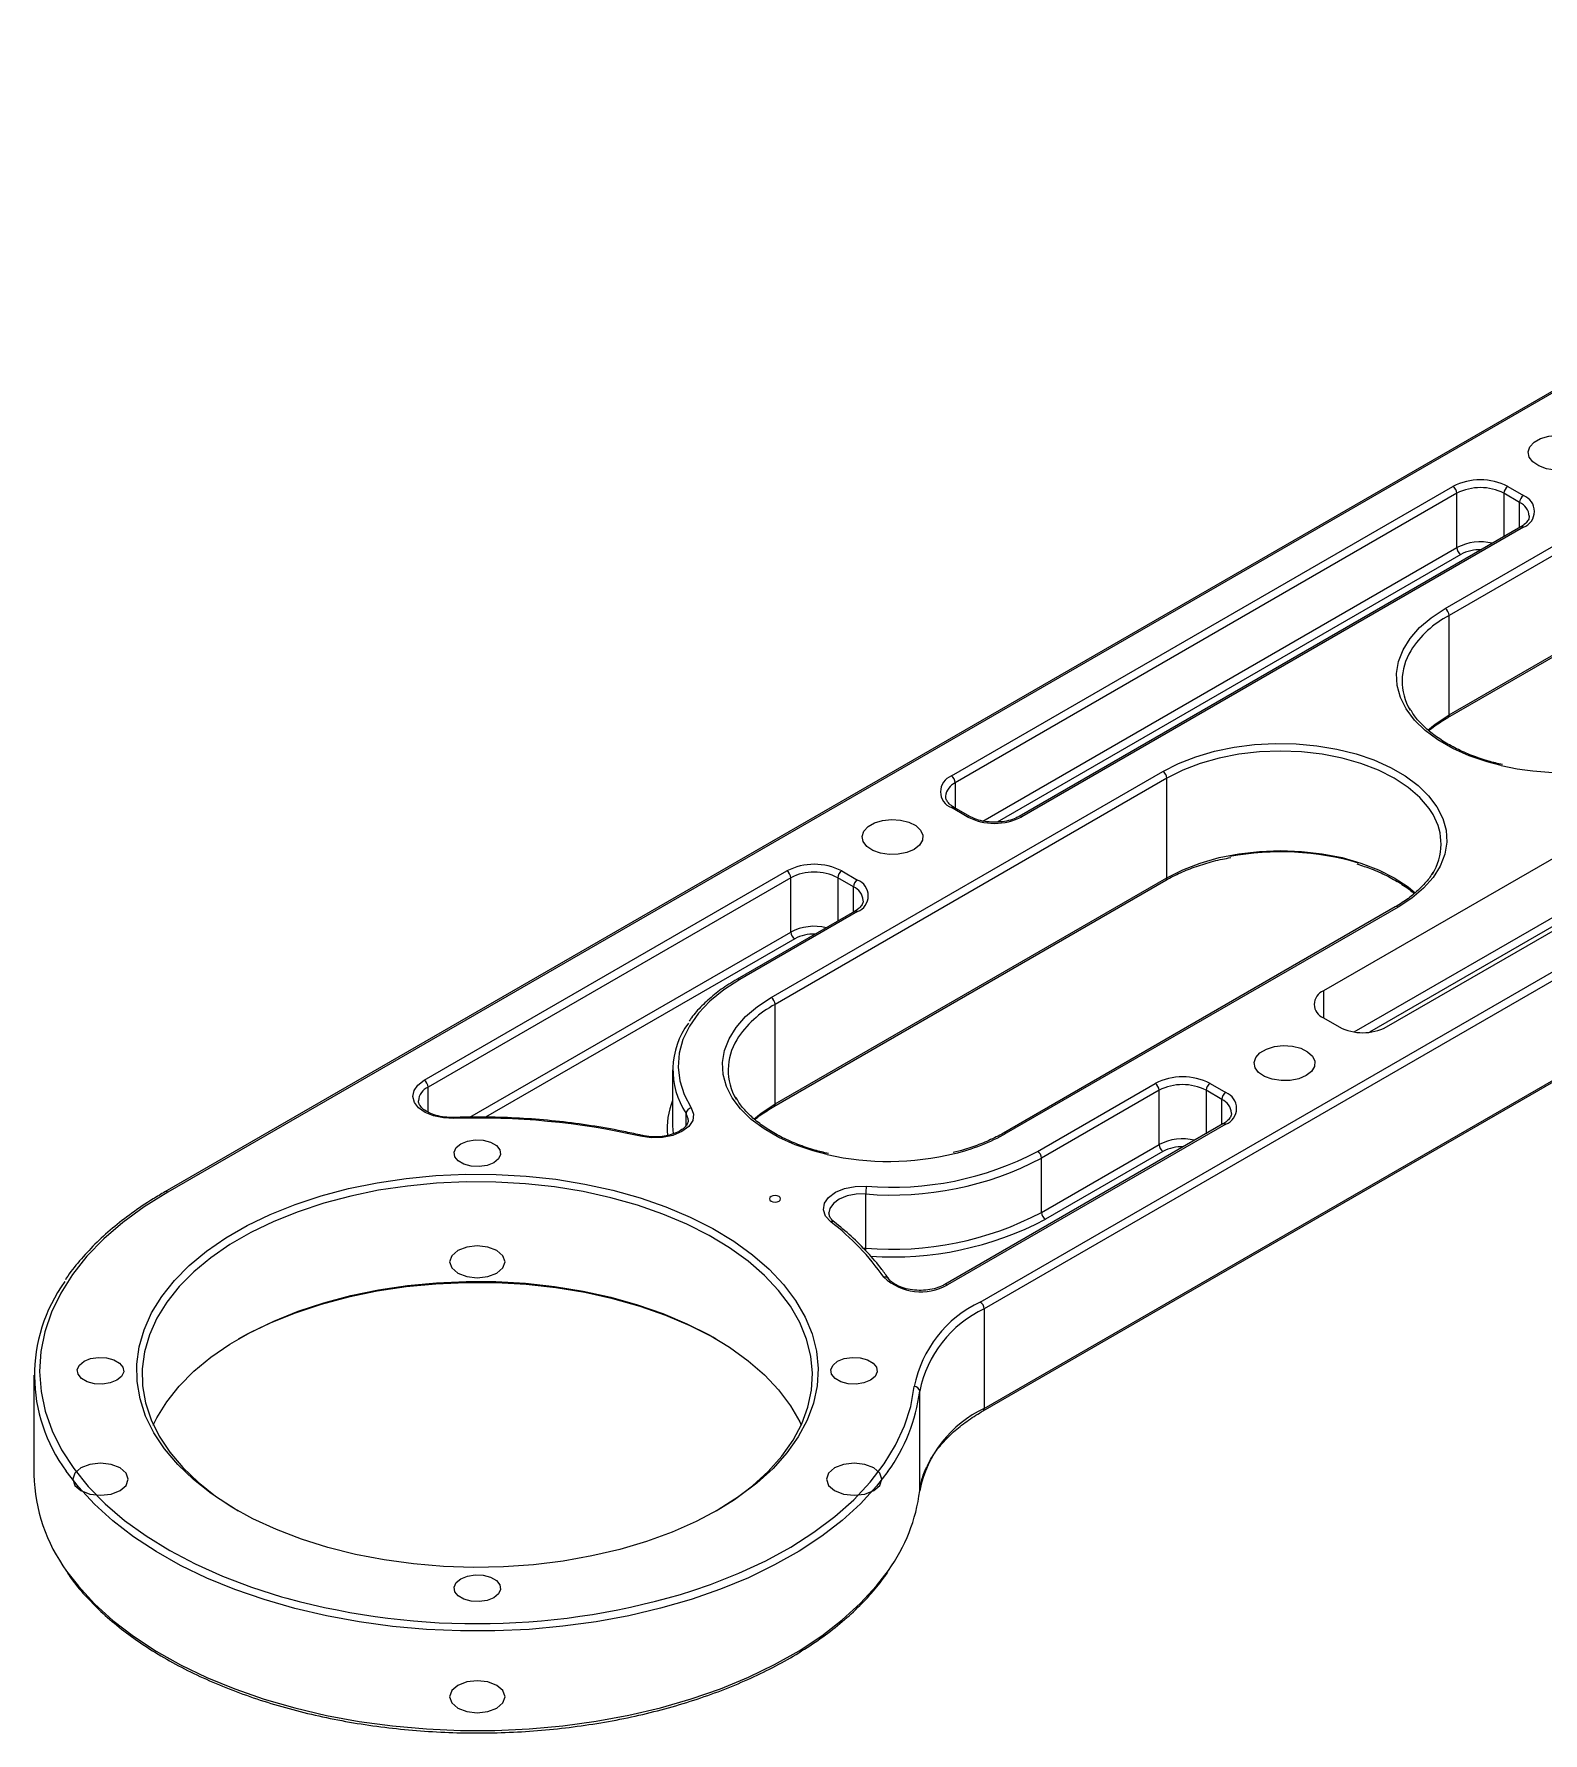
# Model space of a CAD drawing. Header units: millimetres. Extents: x 13 to 7248, y -1201 to 1478.
# Drawn here: x 5787.3 to 5923.4, y 165.4 to 318.7 of the extents above; entities that cross this region are included whole.
import ezdxf

# ---------------------------------------------------------------- set-up
doc = ezdxf.new("R2010")
doc.units = ezdxf.units.MM
doc.header["$LTSCALE"] = 5
doc.layers.add('细实线层', color=5, linetype='Continuous', lineweight=15)

msp = doc.modelspace()

# ---------------------------------------------------------------- linework, layer by layer
at = {"layer": '细实线层'}
for p, q in [((5980.089, 318.7315), (5799.0697, 214.2313)), ((5980.339, 318.7068), (5799.3196, 214.2065)), ((5914.5781, 266.8648), (5949.9334, 287.275)), ((5950.2869, 286.6627), (5914.9316, 266.2525)), ((5870.0303, 251.7613), (5915.2852, 277.8864)), ((5914.9316, 257.2705), (5950.2869, 277.6807)), ((5920.2349, 277.8864), (5921.6491, 277.0699)), ((5915.6387, 277.274), (5870.3839, 251.1489)), ((5872.6369, 204.2816), (5997.5314, 276.3816)), ((5914.828, 257.0416), (5950.1834, 277.4518)), ((5915.6387, 272.3747), (5915.6387, 277.274)), ((5921.2956, 276.4576), (5919.8814, 277.274)), ((5919.8814, 277.274), (5919.8814, 273.3611)), ((5921.2956, 274.1775), (5921.2956, 276.4576)), ((5997.8849, 275.7692), (5872.9905, 203.6692)), ((5921.3991, 274.2373), (5876.1443, 248.1122)), ((5921.6491, 274.2125), (5876.3943, 248.0875)), ((5872.8787, 247.6899), (5915.6387, 272.3747)), ((5915.9923, 271.7624), (5874.1464, 247.6053)), ((5872.8869, 194.4583), (5997.7814, 266.5584)), ((5872.9905, 194.6872), (5997.8849, 266.7873)), ((5914.9316, 257.2705), (5914.9316, 266.2525)), ((5948.8727, 258.4967), (5903.6179, 232.3716)), ((5909.2748, 229.106), (5954.5296, 255.231)), ((5906.3782, 228.6575), (5948.8727, 253.1891)), ((5853.7669, 231.7593), (5889.1222, 252.1695)), ((5889.4758, 251.5571), (5854.1204, 231.1469)), ((5889.4758, 242.5752), (5889.4758, 251.5571)), ((5949.2263, 252.5768), (5907.7506, 228.6334)), ((5870.3839, 251.1489), (5870.3839, 248.8688)), ((5871.4445, 248.0875), (5870.0303, 248.9039)), ((5871.6945, 248.1122), (5870.2803, 248.9286)), ((5822.4582, 224.2985), (5855.1811, 243.189)), ((5855.5346, 242.5766), (5822.8117, 223.6861)), ((5854.0168, 221.9361), (5889.3722, 242.3463)), ((5854.1204, 222.165), (5889.4758, 242.5752)), ((5855.5346, 237.6774), (5855.5346, 242.5766)), ((5861.1915, 241.7602), (5859.7773, 242.5766)), ((5859.7773, 242.5766), (5859.7773, 238.6637)), ((5860.1308, 243.189), (5861.545, 242.3726)), ((5861.1915, 239.4801), (5861.1915, 241.7602)), ((5861.2951, 239.5399), (5850.6885, 233.4169)), ((5861.545, 239.5152), (5850.9384, 233.3921)), ((5910.0854, 239.9481), (5874.7301, 219.5379)), ((5910.3354, 239.9234), (5874.9801, 219.5132)), ((5826.5913, 220.9687), (5855.5346, 237.6774)), ((5855.8882, 237.065), (5827.987, 220.958)), ((5903.6179, 232.3716), (5903.6179, 229.9224)), ((5854.1204, 222.165), (5854.1204, 231.1469)), ((5903.6179, 229.9224), (5905.0321, 229.106)), ((5844.8735, 225.228), (5844.8735, 220.3287)), ((5877.8085, 217.8804), (5888.4151, 224.0034)), ((5893.3649, 224.0034), (5894.7791, 223.187)), ((5822.8117, 221.4248), (5822.8117, 223.6861)), ((5888.7687, 223.391), (5878.1621, 217.268)), ((5888.7687, 218.4918), (5888.7687, 223.391)), ((5894.4255, 222.5746), (5893.0113, 223.391)), ((5893.0113, 223.391), (5893.0113, 219.4781)), ((5894.4255, 220.2945), (5894.4255, 222.5746)), ((5846.092, 220.2307), (5846.092, 221.311)), ((5894.5291, 220.3543), (5869.4246, 205.8618)), ((5894.7791, 220.3296), (5869.6745, 205.837)), ((5878.1621, 212.3687), (5888.7687, 218.4918)), ((5889.1222, 217.8794), (5878.5156, 211.7564)), ((5878.1621, 212.3687), (5878.1621, 217.268)), ((5862.2972, 209.1356), (5862.2972, 214.0348)), ((5862.0822, 209.1444), (5862.2972, 209.1356)), ((5872.9905, 203.6692), (5872.9905, 194.6872)), ((5787.2504, 197.6742), (5787.2504, 188.6922)), ((5867.1719, 187.2462), (5867.1719, 196.2281))]:
    msp.add_line(p, q, dxfattribs=at)
at = {"layer": '细实线层', "flags": 128}
for points in [[(5926.7756, 279.8253), (5926.1161, 279.5443), (5925.3424, 279.388), (5924.5232, 279.3703), (5923.7314, 279.4928), (5923.0373, 279.7446), (5922.5026, 280.1033), (5922.1748, 280.537), (5922.083, 281.0072), (5922.2354, 281.4722), (5922.6185, 281.8906), (5923.1981, 282.2252), (5923.9228, 282.4463), (5924.7283, 282.5343), (5925.5429, 282.4813), (5926.2942, 282.2921), (5926.9155, 281.9834), (5927.3517, 281.5827), (5927.5638, 281.1256), (5927.5332, 280.6527), (5927.2624, 280.2061), (5926.7756, 279.8253)], [(5919.6391, 252.696), (5918.3748, 253.0263), (5916.7534, 253.5798), (5915.265, 254.2463), (5913.933, 255.0153), (5912.7784, 255.8745), (5911.8196, 256.8105), (5911.0714, 257.8085), (5910.5459, 258.8528), (5910.2512, 259.9269), (5910.1921, 261.0138), (5910.3693, 262.0964), (5910.7803, 263.1577), (5911.4183, 264.1808), (5912.2735, 265.1497), (5913.3323, 266.0491), (5914.5781, 266.8648)], [(5913.0088, 255.8971), (5913.681, 256.4473), (5914.9316, 257.2705)], [(5889.1222, 252.1695), (5890.5352, 252.8886), (5892.0932, 253.4999), (5893.7716, 253.9936), (5895.5439, 254.3619), (5897.3823, 254.5991), (5899.2576, 254.7015), (5901.1404, 254.6673), (5903.001, 254.4972), (5904.8099, 254.1938), (5906.5387, 253.7619), (5908.1601, 253.2084), (5909.6485, 252.5419), (5910.9805, 251.7729), (5912.135, 250.9137), (5913.0939, 249.9777), (5913.842, 248.9797), (5914.3676, 247.9354), (5914.6622, 246.8614), (5914.7214, 245.7744), (5914.5441, 244.6918), (5914.1332, 243.6306), (5913.4951, 242.6074), (5912.6399, 241.6385), (5911.5811, 240.7391), (5910.3354, 239.9234)], [(5913.4907, 248.2748), (5913.1251, 248.8415), (5912.2862, 249.8235), (5911.2324, 250.7339), (5909.9819, 251.5571), (5908.5559, 252.2791), (5906.9788, 252.8874), (5905.2777, 253.3717), (5903.4817, 253.7236), (5901.6214, 253.9372), (5899.7288, 254.0088), (5897.8362, 253.9372), (5895.9759, 253.7236), (5894.1799, 253.3717), (5892.4788, 252.8874), (5890.9018, 252.2791), (5889.4758, 251.5571)], [(5866.6716, 245.128), (5866.012, 244.847), (5865.2383, 244.6907), (5864.4191, 244.673), (5863.6273, 244.7955), (5862.9332, 245.0472), (5862.3985, 245.4059), (5862.0707, 245.8397), (5861.9789, 246.3099), (5862.1313, 246.7749), (5862.5144, 247.1933), (5863.094, 247.5279), (5863.8188, 247.749), (5864.6242, 247.837), (5865.4388, 247.784), (5866.1901, 247.5947), (5866.8114, 247.2861), (5867.2476, 246.8854), (5867.4597, 246.4283), (5867.4291, 245.9554), (5867.1583, 245.5087), (5866.6716, 245.128)], [(5889.4758, 242.5752), (5890.9018, 243.2971), (5892.4788, 243.9054), (5894.1799, 244.3897), (5895.9759, 244.7417), (5897.8362, 244.9553), (5899.7288, 245.0269), (5901.6214, 244.9553), (5903.4817, 244.7417), (5905.2777, 244.3897), (5906.9788, 243.9054), (5908.5559, 243.2971), (5909.9819, 242.5752), (5911.2324, 241.752), (5911.8834, 241.2207)], [(5850.9384, 233.3921), (5849.4964, 232.4588), (5848.2478, 231.4369), (5847.2089, 230.3395), (5846.393, 229.181), (5845.8109, 227.9764), (5845.4702, 226.7414), (5845.3751, 225.492), (5845.527, 224.2445), (5845.924, 223.015), (5846.5608, 221.8197)], [(5858.8279, 217.5904), (5857.5636, 217.9207), (5855.9422, 218.4743), (5854.4538, 219.1408), (5853.1218, 219.9097), (5851.9673, 220.769), (5851.0084, 221.705), (5850.2603, 222.703), (5849.7347, 223.7473), (5849.44, 224.8213), (5849.3809, 225.9082), (5849.5581, 226.9908), (5849.9691, 228.0521), (5850.6072, 229.0753), (5851.4623, 230.0442), (5852.5211, 230.9436), (5853.7669, 231.7593)], [(5902.0269, 224.7178), (5901.3674, 224.4368), (5900.5936, 224.2805), (5899.7745, 224.2628), (5898.9827, 224.3853), (5898.2886, 224.637), (5897.7539, 224.9957), (5897.4261, 225.4295), (5897.3343, 225.8997), (5897.4867, 226.3647), (5897.8697, 226.7831), (5898.4494, 227.1177), (5899.1741, 227.3388), (5899.9795, 227.4268), (5900.7941, 227.3738), (5901.5455, 227.1845), (5902.1668, 226.8759), (5902.6029, 226.4752), (5902.8151, 226.0181), (5902.7844, 225.5452), (5902.5137, 225.0985), (5902.0269, 224.7178)], [(5825.1217, 220.8522), (5824.1902, 220.8953), (5823.3117, 221.0791), (5822.5487, 221.3906), (5821.9557, 221.8076), (5821.575, 222.3002), (5821.4336, 222.8334), (5821.5417, 223.3693), (5821.8915, 223.8695), (5822.4582, 224.2985)], [(5846.5608, 221.8197), (5846.7716, 221.2517), (5846.6938, 220.6725), (5846.3338, 220.13), (5845.7212, 219.6691), (5844.9068, 219.3278), (5843.9578, 219.1345), (5842.9528, 219.105), (5841.9748, 219.2418)], [(5846.2792, 220.7307), (5846.2728, 220.8241), (5846.092, 221.311)], [(5852.1976, 220.7915), (5852.8698, 221.3418), (5854.1204, 222.165)], [(5842.0878, 219.3206), (5842.0783, 219.3218), (5842.0461, 219.3132), (5842.0111, 219.2862), (5841.9748, 219.2418)], [(5844.8735, 220.3287), (5844.8752, 220.1807), (5844.9295, 219.4763)], [(5828.7353, 216.853), (5828.1379, 216.6115), (5827.4334, 216.5026), (5826.7068, 216.5392), (5826.0459, 216.7172), (5825.5301, 217.0149), (5825.2219, 217.3965), (5825.1584, 217.8159), (5825.3471, 218.2226), (5825.7654, 218.5675), (5826.3629, 218.809), (5827.0673, 218.9179), (5827.7939, 218.8812), (5828.4549, 218.7033), (5828.9706, 218.4056), (5829.2788, 218.024), (5829.3424, 217.6046), (5829.1536, 217.1979), (5828.7353, 216.853)], [(5848.9939, 185.5302), (5846.9871, 184.4699), (5844.8259, 183.5162), (5842.5271, 182.6765), (5840.1087, 181.9574), (5837.5897, 181.3644), (5834.9898, 180.9023), (5832.3293, 180.5747), (5829.6291, 180.3841), (5826.9102, 180.332), (5824.194, 180.4188), (5821.5018, 180.6438), (5818.8545, 181.0054), (5816.2729, 181.5006), (5813.7773, 182.1255), (5811.387, 182.8754), (5809.121, 183.7442), (5806.9968, 184.7253), (5805.0311, 185.8109), (5803.2394, 186.9926), (5801.6355, 188.2611), (5800.2321, 189.6064), (5799.0402, 191.018), (5798.0691, 192.485), (5797.3263, 193.9957), (5796.8178, 195.5385), (5796.5474, 197.1011), (5796.5173, 198.6715), (5796.7277, 200.2372), (5797.177, 201.786), (5797.8617, 203.3059), (5798.7764, 204.7849), (5799.914, 206.2114), (5801.2654, 207.5743), (5802.8203, 208.863), (5804.5663, 210.0672), (5806.4899, 211.1777), (5808.576, 212.1856), (5810.8082, 213.0832), (5813.1691, 213.8634), (5815.6402, 214.5201), (5818.2021, 215.0482), (5820.8349, 215.4434), (5823.5179, 215.7028), (5826.2301, 215.8243), (5828.9503, 215.8069), (5831.6572, 215.6508), (5834.3295, 215.3572), (5836.9465, 214.9285), (5839.4876, 214.3678), (5841.933, 213.6797), (5844.2634, 212.8696), (5846.4606, 211.9437), (5848.5076, 210.9093), (5850.3881, 209.7746), (5852.0876, 208.5483), (5853.5927, 207.2402), (5854.8916, 205.8603), (5855.9742, 204.4196), (5856.832, 202.9293), (5857.4582, 201.4011), (5857.8481, 199.8468), (5857.9985, 198.2788), (5857.9082, 196.7093), (5857.578, 195.1504), (5857.0105, 193.6146), (5856.21, 192.1137), (5855.1829, 190.6595), (5853.9372, 189.2634), (5852.4826, 187.9363), (5850.8305, 186.6887), (5848.9939, 185.5302)], [(5848.8192, 185.4301), (5850.4471, 186.4657), (5852.0723, 187.693), (5853.5032, 188.9985), (5854.7287, 190.3719), (5855.7391, 191.8025), (5856.5266, 193.279), (5857.0849, 194.7899), (5857.4097, 196.3233), (5857.4985, 197.8674), (5857.3506, 199.4099), (5856.9671, 200.9388), (5856.351, 202.4422), (5855.5071, 203.9083), (5854.4421, 205.3256), (5853.1643, 206.683), (5851.6837, 207.9699), (5850.0119, 209.1762), (5848.1619, 210.2925), (5846.1483, 211.3101), (5843.9867, 212.2209), (5841.6942, 213.0179), (5839.2887, 213.6948), (5836.7889, 214.2463), (5834.2144, 214.6681), (5831.5855, 214.9569), (5828.9226, 215.1104), (5826.2467, 215.1275), (5823.5786, 215.008), (5820.9392, 214.7529), (5818.3492, 214.364), (5815.8289, 213.8446), (5813.398, 213.1986), (5811.0755, 212.4311), (5808.8796, 211.5481), (5806.8275, 210.5565), (5804.9352, 209.4641), (5803.2175, 208.2794), (5801.688, 207.0117), (5800.3585, 205.671), (5799.2394, 204.2676), (5798.3396, 202.8127), (5797.6661, 201.3175), (5797.224, 199.7939), (5797.017, 198.2536), (5797.0466, 196.7088), (5797.3126, 195.1716), (5797.8129, 193.6539), (5798.5436, 192.1677), (5799.4989, 190.7246), (5800.6715, 189.3359), (5802.052, 188.0125), (5803.6298, 186.7647), (5805.3924, 185.6022), (5805.6816, 185.4301)], [(5859.1511, 211.5296), (5858.6807, 212.0431), (5858.4828, 212.6127), (5858.5738, 213.1913), (5858.9463, 213.731), (5859.5694, 214.1872), (5860.3915, 214.5222), (5861.3448, 214.7083), (5862.3504, 214.7301)], [(5799.3196, 214.2065), (5797.206, 212.8861), (5795.2792, 211.4737), (5793.551, 209.978), (5792.0324, 208.4084), (5790.7327, 206.7746), (5789.66, 205.0868), (5788.8209, 203.3554), (5788.2208, 201.5912), (5787.8633, 199.8053), (5787.7506, 198.0086), (5787.8834, 196.2124), (5788.261, 194.4278), (5788.8809, 192.6659), (5789.7394, 190.9377), (5790.831, 189.2539), (5792.149, 187.625), (5793.6853, 186.0611), (5795.4301, 184.5719), (5797.3728, 183.1667), (5799.5012, 181.8543), (5801.8021, 180.6427), (5804.2612, 179.5395), (5806.8632, 178.5516), (5809.5919, 177.6851), (5810.0551, 177.5536)], [(5853.7669, 213.7983), (5853.6585, 213.7047), (5853.6204, 213.5942), (5853.6585, 213.4838), (5853.7669, 213.3901), (5853.9291, 213.3275), (5854.1204, 213.3056), (5854.3118, 213.3275), (5854.474, 213.3901), (5854.5824, 213.4838), (5854.6204, 213.5942), (5854.5824, 213.7047), (5854.474, 213.7983), (5854.3118, 213.8609), (5854.1204, 213.8829), (5853.9291, 213.8609), (5853.7669, 213.7983)], [(5862.2972, 214.0348), (5861.4352, 214.0161), (5860.6181, 213.8566), (5859.9134, 213.5695), (5859.3794, 213.1784), (5859.0601, 212.7159), (5858.9779, 212.3285)], [(5829.0181, 208.9323), (5828.2071, 209.2451), (5827.2504, 209.355), (5826.2937, 209.2451), (5825.4826, 208.9323), (5824.9407, 208.464), (5824.7504, 207.9118), (5824.9407, 207.3595), (5825.4826, 206.8912), (5826.2937, 206.5784), (5827.2504, 206.4685), (5828.2071, 206.5784), (5829.0181, 206.8912), (5829.5601, 207.3595), (5829.7504, 207.9118), (5829.5601, 208.464), (5829.0181, 208.9323)], [(5798.0178, 193.1832), (5798.3396, 193.8307), (5799.2394, 195.2857), (5800.3585, 196.689), (5801.688, 198.0298), (5803.2175, 199.2975), (5804.9352, 200.4821), (5806.8275, 201.5745), (5808.8796, 202.5661), (5811.0755, 203.4491), (5813.398, 204.2166), (5815.8289, 204.8626), (5818.3492, 205.3821), (5820.9392, 205.7709), (5823.5786, 206.0261), (5826.2467, 206.1456), (5828.9226, 206.1285), (5831.5855, 205.9749), (5834.2144, 205.6861), (5836.7889, 205.2643), (5839.2887, 204.7128), (5841.6942, 204.0359), (5843.9867, 203.2389), (5846.1483, 202.3281), (5848.1619, 201.3106), (5850.0119, 200.1943), (5851.6837, 198.9879), (5853.1643, 197.701), (5854.4421, 196.3436), (5855.5071, 194.9264), (5856.351, 193.4603), (5856.4829, 193.1832)], [(5848.8192, 200.9363), (5848.5076, 201.1109), (5846.4606, 202.1452), (5844.2634, 203.0711), (5841.933, 203.8813), (5839.4876, 204.5693), (5836.9465, 205.13), (5834.3295, 205.5587), (5831.6572, 205.8523), (5828.9503, 206.0084), (5826.2301, 206.0258), (5823.5179, 205.9043), (5820.8349, 205.6449), (5818.2021, 205.2497), (5815.6402, 204.7216), (5813.1691, 204.0649), (5810.8082, 203.2848), (5808.576, 202.3872), (5806.4899, 201.3792), (5805.6816, 200.9363)], [(5794.7353, 197.2252), (5794.1379, 196.9837), (5793.4334, 196.8748), (5792.7068, 196.9115), (5792.0459, 197.0894), (5791.5301, 197.3871), (5791.2219, 197.7687), (5791.1584, 198.1881), (5791.3471, 198.5948), (5791.7654, 198.9397), (5792.3629, 199.1812), (5793.0673, 199.2902), (5793.7939, 199.2535), (5794.4549, 199.0755), (5794.9706, 198.7778), (5795.2788, 198.3962), (5795.3424, 197.9768), (5795.1536, 197.5701), (5794.7353, 197.2252)], [(5862.7353, 197.2252), (5862.1379, 196.9837), (5861.4334, 196.8748), (5860.7068, 196.9115), (5860.0459, 197.0894), (5859.5301, 197.3871), (5859.2219, 197.7687), (5859.1584, 198.1881), (5859.3471, 198.5948), (5859.7654, 198.9397), (5860.3629, 199.1812), (5861.0673, 199.2902), (5861.7939, 199.2535), (5862.4549, 199.0755), (5862.9706, 198.7778), (5863.2788, 198.3962), (5863.3424, 197.9768), (5863.1536, 197.5701), (5862.7353, 197.2252)], [(5846.6982, 178.2349), (5848.2913, 178.784), (5850.8596, 179.801), (5853.281, 180.9315), (5855.5407, 182.1687), (5857.6245, 183.5048), (5859.5195, 184.9315), (5861.2139, 186.44), (5862.6972, 188.0209), (5863.9601, 189.6643), (5864.9948, 191.36), (5865.7949, 193.0975), (5866.3554, 194.866), (5866.6728, 196.6545)], [(5864.3066, 188.9796), (5863.284, 187.649), (5861.8356, 186.0728), (5860.1807, 184.5659), (5858.3292, 183.1372), (5856.2922, 181.7954), (5854.0818, 180.5483), (5851.7112, 179.4035), (5849.1945, 178.3678), (5846.5469, 177.4473), (5843.784, 176.6476), (5840.9225, 175.9734), (5837.9793, 175.4288), (5834.972, 175.017), (5831.9187, 174.7405), (5828.8375, 174.6009), (5825.7468, 174.599), (5822.6651, 174.7349), (5819.6107, 175.0078), (5816.602, 175.4159), (5813.6569, 175.957), (5810.7929, 176.6277), (5808.0271, 177.4241), (5805.3761, 178.3414), (5802.8558, 179.3741), (5800.481, 180.516), (5798.2661, 181.7604), (5796.2242, 183.0998), (5794.3676, 184.5262), (5792.7072, 186.0311), (5791.2531, 187.6055), (5790.166, 189.0198)], [(5795.0181, 189.3045), (5794.2071, 189.6173), (5793.2504, 189.7272), (5792.2937, 189.6173), (5791.4826, 189.3045), (5790.9407, 188.8363), (5790.7504, 188.284), (5790.9407, 187.7317), (5791.4826, 187.2635), (5792.2937, 186.9506), (5793.2504, 186.8408), (5794.2071, 186.9506), (5795.0181, 187.2635), (5795.5601, 187.7317), (5795.7504, 188.284), (5795.5601, 188.8363), (5795.0181, 189.3045)], [(5863.0181, 189.3045), (5862.2071, 189.6173), (5861.2504, 189.7272), (5860.2937, 189.6173), (5859.4826, 189.3045), (5858.9407, 188.8363), (5858.7504, 188.284), (5858.9407, 187.7317), (5859.4826, 187.2635), (5860.2937, 186.9506), (5861.2504, 186.8408), (5862.2071, 186.9506), (5863.0181, 187.2635), (5863.5601, 187.7317), (5863.7504, 188.284), (5863.5601, 188.8363), (5863.0181, 189.3045)], [(5790.193, 179.9993), (5791.2531, 178.6236), (5792.7072, 177.0491), (5794.3676, 175.5442), (5796.2242, 174.1178), (5798.2661, 172.7784), (5800.481, 171.5341), (5802.8558, 170.3921), (5805.3761, 169.3594), (5808.0271, 168.4421), (5810.7929, 167.6458), (5813.6569, 166.975), (5816.602, 166.434), (5819.6107, 166.0258), (5822.6651, 165.753), (5825.7468, 165.6171), (5828.8375, 165.6189), (5831.9187, 165.7585), (5834.972, 166.0351), (5837.9793, 166.4469), (5840.9225, 166.9915), (5843.784, 167.6657), (5846.5469, 168.4654), (5849.1945, 169.3858), (5851.7112, 170.4216), (5854.0818, 171.5664), (5856.2922, 172.8134), (5858.3292, 174.1553), (5860.1807, 175.5839), (5861.8356, 177.0909), (5863.284, 178.667), (5864.3501, 180.0597)], [(5828.7353, 177.5975), (5828.1379, 177.356), (5827.4334, 177.247), (5826.7068, 177.2837), (5826.0459, 177.4616), (5825.5301, 177.7593), (5825.2219, 178.1409), (5825.1584, 178.5603), (5825.3471, 178.967), (5825.7654, 179.3119), (5826.3629, 179.5534), (5827.0673, 179.6624), (5827.7939, 179.6257), (5828.4549, 179.4477), (5828.9706, 179.15), (5829.2788, 178.7684), (5829.3424, 178.349), (5829.1536, 177.9423), (5828.7353, 177.5975)], [(5829.0181, 169.6767), (5828.2071, 169.9896), (5827.2504, 170.0994), (5826.2937, 169.9896), (5825.4826, 169.6767), (5824.9407, 169.2085), (5824.7504, 168.6562), (5824.9407, 168.1039), (5825.4826, 167.6357), (5826.2937, 167.3228), (5827.2504, 167.213), (5828.2071, 167.3228), (5829.0181, 167.6357), (5829.5601, 168.1039), (5829.7504, 168.6562), (5829.5601, 169.2085), (5829.0181, 169.6767)]]:
    msp.add_lwpolyline(points, dxfattribs=at)
at = {"layer": '细实线层'}
for centre, radius, start, end in [((5917.76, 273.1099), 5.3796, 62.609717, 117.390283), ((5914.8711, 277.2391), 0.7684, 2.605519, 57.394542), ((5917.76, 273.1799), 4.6111, 62.609673, 117.390327), ((5920.649, 277.2391), 0.7684, 122.605458, 177.394481), ((5922.0632, 276.4226), 0.7684, 122.605458, 177.394481), ((5920.7041, 275.1068), 1.4746, 4.468824, 66.351528), ((5921.1069, 275.6412), 1.5282, 290.783488, 69.216512), ((5921.5027, 274.0081), 0.2515, 54.382334, 114.307238), ((5917.7673, 268.2503), 4.6414, 76.543187, 117.298162), ((5916.4063, 272.4097), 0.7684, 182.605671, 237.394395), ((5917.7055, 268.5172), 3.6697, 87.855192, 117.831369), ((5914.164, 266.2175), 0.7684, 2.605451, 57.394611), ((5919.2798, 258.0773), 9.2596, 118.007562, 147.400365), ((5915.8824, 260.335), 5.1815, 148.192063, 210.607784), ((5914.6806, 257.246), 0.2522, 306.180373, 5.578349), ((5870.5726, 250.3326), 1.5282, 110.783511, 249.216489), ((5869.6163, 251.114), 0.7684, 2.605519, 57.394542), ((5888.7082, 251.5222), 0.7684, 2.605451, 57.394611), ((5925.1809, 277.1953), 25.1183, 257.254045, 283.695691), ((5871.0096, 249.7711), 1.5133, 114.422601, 173.759115), ((5870.1768, 248.6994), 0.2515, 65.69299, 125.617724), ((5871.5911, 247.8829), 0.2516, 65.801686, 125.608305), ((5873.9194, 252.864), 5.3796, 242.609705, 297.390295), ((5876.2478, 247.8828), 0.2517, 54.395484, 114.154998), ((5909.0311, 245.6366), 5.1815, 328.192052, 30.607786), ((5899.7104, 219.9934), 24.9214, 73.55214, 100.558581), ((5857.656, 238.4125), 5.3796, 62.609694, 117.390306), ((5854.767, 242.5417), 0.7684, 2.605519, 57.394542), ((5857.656, 238.4825), 4.6111, 62.609673, 117.390327), ((5860.5449, 242.5417), 0.7684, 122.605618, 177.39432), ((5861.9591, 241.7253), 0.7684, 122.605618, 177.39432), ((5861.0028, 240.9439), 1.5282, 290.783443, 69.216557), ((5889.2274, 242.5496), 0.2496, 305.440766, 5.871669), ((5860.6, 240.4095), 1.4746, 4.468824, 66.351528), ((5861.3986, 239.3107), 0.2515, 54.382334, 114.307238), ((5910.189, 239.7189), 0.2515, 54.382474, 114.307097), ((5857.6633, 233.5529), 4.6414, 76.5431, 117.298249), ((5856.3023, 237.7123), 0.7684, 182.605671, 237.394395), ((5857.6015, 233.8198), 3.6697, 87.85517, 117.831391), ((5850.7936, 233.2038), 0.2375, 52.424444, 116.279686), ((5853.3528, 231.112), 0.7684, 2.605451, 57.394611), ((5904.0827, 231.147), 1.3098, 110.783444, 249.216587), ((5858.4686, 222.9718), 9.2595, 118.007515, 147.400432), ((5851.9703, 225.2355), 7.0679, 143.247632, 213.728294), ((5907.1534, 233.2001), 4.6111, 242.60966, 297.39034), ((5855.0712, 225.2295), 5.1815, 148.192038, 210.607781), ((5822.0441, 223.6512), 0.7684, 2.605519, 57.394542), ((5890.89, 219.2269), 5.3796, 62.609673, 117.390327), ((5888.001, 223.3561), 0.7684, 2.605501, 57.394499), ((5890.89, 219.2969), 4.6111, 62.609668, 117.390322), ((5893.7789, 223.3561), 0.7684, 122.605618, 177.39432), ((5823.3944, 222.3413), 1.4656, 113.424672, 175.600067), ((5851.2966, 219.9079), 6.9212, 158.131061, 184.681379), ((5895.1931, 222.5397), 0.7684, 122.605618, 177.39432), ((5893.834, 221.2239), 1.4746, 4.468849, 66.351503), ((5894.2368, 221.7583), 1.5282, 290.783443, 69.216557), ((5824.9338, 220.8673), 0.1885, 355.41074, 23.91355), ((5827.3222, 154.8913), 65.9976, 77.172523, 91.91079), ((5846.663, 221.2551), 0.5738, 100.267486, 174.41313), ((5853.8694, 222.1405), 0.2522, 306.180373, 5.578349), ((5865.9404, 235.7163), 18.5542, 283.643367, 299.157151), ((5874.8336, 219.3087), 0.2515, 54.381876, 114.313965), ((5894.6326, 220.1251), 0.2515, 54.382334, 114.307238), ((5864.6616, 242.8906), 28.2552, 265.308215, 297.729177), ((5877.3944, 217.2331), 0.7684, 2.605501, 57.394499), ((5890.8973, 214.3674), 4.6413, 76.54308, 117.298285), ((5889.5363, 218.5267), 0.7684, 182.605492, 237.394512), ((5890.8355, 214.6343), 3.6696, 87.855031, 117.831467), ((5864.3697, 242.0897), 25.1183, 257.254003, 283.695719), ((5864.6692, 242.9364), 28.9987, 265.308216, 297.729174), ((5866.854, 214.0356), 4.5568, 171.23312, 180.009477), ((5799.1748, 214.0183), 0.2375, 52.42471, 116.279707), ((5864.6692, 238.0372), 28.9987, 265.308216, 297.729174), ((5864.718, 237.9735), 29.6262, 266.185729, 297.756985), ((5878.9297, 212.4037), 0.7684, 182.605492, 237.394512), ((5859.2931, 211.2683), 0.2974, 55.59817, 118.514141), ((5844.8098, 193.0005), 23.4307, 35.234526, 52.260548), ((5857.6983, 209.1506), 4.5989, 357.174632, 359.813504), ((5801.7677, 197.6683), 14.4706, 144.242219, 216.702941), ((5864.0631, 206.1547), 0.3813, 39.795204, 107.573546), ((5867.2692, 210.0274), 4.8316, 226.575564, 299.856289), ((5869.528, 205.6324), 0.2517, 54.395935, 114.154261), ((5877.2308, 194.544), 10.7668, 115.256375, 168.695624), ((5872.2229, 203.6343), 0.7684, 2.6056, 57.394462), ((5877.4723, 194.1691), 10.5042, 115.256362, 168.695607), ((5866.6943, 196.1744), 0.4805, 6.418007, 92.562503), ((5851.4794, 198.2406), 15.8209, 324.171091, 352.691963), ((5877.4723, 185.1871), 10.5042, 115.256362, 168.695607), ((5872.7396, 194.6627), 0.252, 306.053072, 5.588773), ((5802.5113, 189.0136), 15.2643, 181.206467, 216.195988), ((5851.6537, 189.1922), 15.6397, 324.272524, 352.852418), ((5827.2146, 240.3966), 65.1436, 254.727518, 287.402775)]:
    msp.add_arc(centre, radius, start, end, dxfattribs=at)
for points, knots in [([(5922.1565, 275.2268), (5922.1606, 275.1852), (5922.1747, 275.0446), (5922.0504, 274.7934), (5921.785, 274.4841), (5921.5144, 274.311), (5921.3991, 274.2373)], [0, 0, 0, 0, 0.1372332, 0.46341467, 0.77133926, 1, 1, 1, 1]), ([(5919.7486, 252.7868), (5919.3282, 252.8867), (5918.3679, 253.1148), (5916.9789, 253.5989), (5915.5911, 254.2063), (5914.3492, 254.9046), (5913.2642, 255.6769), (5912.3648, 256.5128), (5911.7385, 257.2454), (5911.4901, 257.704), (5911.407, 257.8573)], [0, 0, 0, 0, 0.10718305, 0.24484449, 0.38233094, 0.51963264, 0.65678293, 0.79388256, 0.93111033, 1, 1, 1, 1]), ([(5913.1193, 255.8491), (5913.1282, 255.8577), (5913.4299, 256.148), (5914.0126, 256.5472), (5914.6191, 256.9149), (5914.828, 257.0416)], [0, 0, 0, 0, 0.01958696, 0.66225052, 1, 1, 1, 1]), ([(5870.2803, 248.9286), (5870.1946, 248.982), (5869.9453, 249.1374), (5869.6659, 249.4266), (5869.5129, 249.7096), (5869.5202, 249.8685), (5869.523, 249.9304)], [0, 0, 0, 0, 0.16495688, 0.48013211, 0.79725151, 1, 1, 1, 1]), ([(5876.1443, 248.1122), (5876.0497, 248.0617), (5875.7719, 247.9132), (5875.1997, 247.7217), (5874.4337, 247.5917), (5873.6246, 247.5755), (5872.8391, 247.6761), (5872.1753, 247.8645), (5871.8403, 248.0371), (5871.6945, 248.1122)], [0, 0, 0, 0, 0.08135878, 0.23894491, 0.39799455, 0.55802724, 0.71823567, 0.87743577, 1, 1, 1, 1]), ([(5889.3722, 242.3463), (5889.5899, 242.4672), (5890.2233, 242.8192), (5891.383, 243.3388), (5892.8807, 243.8566), (5894.1747, 244.2119), (5894.9846, 244.3508), (5895.2343, 244.3936)], [0, 0, 0, 0, 0.13179618, 0.38346937, 0.63543957, 0.88763198, 1, 1, 1, 1]), ([(5906.6178, 243.8179), (5907.0572, 243.6763), (5908.0048, 243.3711), (5909.3228, 242.7819), (5910.5554, 242.0827), (5911.3811, 241.5277), (5911.7365, 241.1947), (5911.7942, 241.1406)], [0, 0, 0, 0, 0.21324036, 0.4598874, 0.70620307, 0.95224712, 1, 1, 1, 1]), ([(5913.4593, 243.0685), (5913.4245, 243.0006), (5913.2299, 242.6211), (5912.6765, 241.9592), (5911.8004, 241.1063), (5910.9065, 240.4408), (5910.2958, 240.0744), (5910.0854, 239.9481)], [0, 0, 0, 0, 0.05874941, 0.32798259, 0.59480967, 0.8604131, 1, 1, 1, 1]), ([(5862.0524, 240.5295), (5862.0566, 240.4879), (5862.0707, 240.3473), (5861.9464, 240.0961), (5861.6809, 239.7868), (5861.4104, 239.6137), (5861.2951, 239.5399)], [0, 0, 0, 0, 0.13723318, 0.46341334, 0.7713393, 1, 1, 1, 1]), ([(5850.6885, 233.4169), (5850.4366, 233.2664), (5849.7065, 232.8303), (5848.6133, 232.0415), (5847.4963, 231.0268), (5846.7502, 230.2199), (5846.4442, 229.7382), (5846.3804, 229.6377)], [0, 0, 0, 0, 0.13895889, 0.40283767, 0.66685252, 0.93054361, 1, 1, 1, 1]), ([(5825.1061, 220.9437), (5824.9683, 220.9425), (5824.5635, 220.9389), (5823.8997, 221.0203), (5823.1862, 221.2186), (5822.6018, 221.5038), (5822.1918, 221.8392), (5821.9666, 222.171), (5821.9472, 222.3618), (5821.9376, 222.4555)], [0, 0, 0, 0, 0.08105807, 0.2380829, 0.39448613, 0.54905958, 0.70147986, 0.85347774, 1, 1, 1, 1]), ([(5858.9375, 217.6813), (5858.5171, 217.7811), (5857.5567, 218.0092), (5856.1677, 218.4933), (5854.7799, 219.1008), (5853.5381, 219.799), (5852.4531, 220.5713), (5851.5536, 221.4073), (5850.9273, 222.1399), (5850.6789, 222.5984), (5850.5958, 222.7517)], [0, 0, 0, 0, 0.10718306, 0.24484444, 0.38233091, 0.5196326, 0.65678286, 0.79388244, 0.93111016, 1, 1, 1, 1]), ([(5842.0877, 219.3206), (5841.6099, 219.4277), (5840.2245, 219.7382), (5837.8757, 220.1633), (5835.0345, 220.5545), (5832.1509, 220.8231), (5829.2418, 220.968), (5826.8886, 220.9895), (5825.5116, 220.9541), (5825.1061, 220.9437)], [0, 0, 0, 0, 0.08860212, 0.25685529, 0.42511086, 0.59334829, 0.76157395, 0.92979424, 1, 1, 1, 1]), ([(5852.3081, 220.7436), (5852.317, 220.7522), (5852.6187, 221.0425), (5853.2014, 221.4417), (5853.8079, 221.8094), (5854.0168, 221.9361)], [0, 0, 0, 0, 0.01958567, 0.662252, 1, 1, 1, 1]), ([(5895.2864, 221.3439), (5895.2906, 221.3023), (5895.3047, 221.1617), (5895.1804, 220.9105), (5894.915, 220.6012), (5894.6444, 220.4281), (5894.5291, 220.3543)], [0, 0, 0, 0, 0.13723318, 0.46341334, 0.7713393, 1, 1, 1, 1]), ([(5846.2668, 220.725), (5846.2712, 220.7029), (5846.2965, 220.5757), (5846.2035, 220.3517), (5845.943, 220.0034), (5845.4847, 219.6758), (5844.8599, 219.4074), (5844.1232, 219.233), (5843.3259, 219.1695), (5842.6299, 219.2104), (5842.2335, 219.291), (5842.0877, 219.3206)], [0, 0, 0, 0, 0.027948719, 0.160660195, 0.281580914, 0.411017344, 0.538599205, 0.666526144, 0.795409367, 0.924730318, 1, 1, 1, 1]), ([(5874.7301, 219.5379), (5874.5125, 219.4168), (5873.8793, 219.0645), (5872.7164, 218.5494), (5871.4102, 218.0773), (5870.5298, 217.8601), (5870.1859, 217.7752)], [0, 0, 0, 0, 0.16537041, 0.48115591, 0.79731274, 1, 1, 1, 1]), ([(5799.0697, 214.2313), (5798.7096, 214.0185), (5797.6654, 213.4015), (5796.0546, 212.3138), (5794.302, 210.9468), (5792.7211, 209.5071), (5791.3458, 207.9975), (5790.4693, 206.9234), (5790.1112, 206.342), (5790.0844, 206.2984)], [0, 0, 0, 0, 0.09391271, 0.272292, 0.45072216, 0.62912159, 0.80743219, 0.98557784, 1, 1, 1, 1]), ([(5859.4612, 211.5135), (5859.395, 211.5706), (5859.2009, 211.7378), (5859.0107, 212.0247), (5858.9889, 212.2223), (5858.9778, 212.3227)], [0, 0, 0, 0, 0.2032256, 0.59540376, 1, 1, 1, 1]), ([(5864.3596, 206.3939), (5864.1611, 206.6723), (5863.5878, 207.4763), (5862.4875, 208.7646), (5861.0571, 210.1991), (5859.9781, 211.0878), (5859.4612, 211.5135)], [0, 0, 0, 0, 0.15348062, 0.44321549, 0.73329114, 1, 1, 1, 1]), ([(5869.4246, 205.8618), (5869.33, 205.8113), (5869.0521, 205.6628), (5868.48, 205.4713), (5867.7139, 205.3412), (5866.9053, 205.3253), (5866.1177, 205.4251), (5865.4097, 205.6312), (5864.8378, 205.9203), (5864.5111, 206.1923), (5864.3937, 206.3485), (5864.3596, 206.3939)], [0, 0, 0, 0, 0.06491237, 0.19064414, 0.31754464, 0.44522756, 0.57305187, 0.70007153, 0.8255642, 0.94933112, 1, 1, 1, 1]), ([(5867.7831, 189.3191), (5867.8968, 189.5697), (5868.1798, 190.1935), (5868.8662, 191.1567), (5869.8008, 192.196), (5870.9275, 193.174), (5871.9821, 193.921), (5872.6717, 194.3305), (5872.8869, 194.4583)], [0, 0, 0, 0, 0.13189729, 0.32831715, 0.52350362, 0.71791856, 0.91194996, 1, 1, 1, 1]), ([(5867.1699, 187.2102), (5867.1976, 187.4056), (5867.28, 187.9861), (5867.4653, 188.6941), (5867.7197, 189.1944), (5867.7831, 189.3191)], [0, 0, 0, 0, 0.27583797, 0.81952428, 1, 1, 1, 1]), ([(5790.2715, 179.8256), (5790.4188, 179.6068), (5790.9225, 178.8581), (5791.9884, 177.6335), (5793.4566, 176.16), (5795.1179, 174.7568), (5796.9477, 173.4277), (5798.94, 172.181), (5801.0829, 171.0229), (5803.3648, 169.9596), (5805.7733, 168.9966), (5808.2957, 168.1388), (5810.9184, 167.3904), (5813.6275, 166.7555), (5816.4086, 166.237), (5819.247, 165.8378), (5822.1278, 165.5598), (5825.0356, 165.4044), (5827.9551, 165.3724), (5830.8709, 165.464), (5833.7674, 165.6787), (5836.6295, 166.0154), (5839.442, 166.4724), (5842.19, 167.0474), (5844.8589, 167.7374), (5847.4348, 168.539), (5849.9039, 169.4481), (5852.2531, 170.4602), (5854.4699, 171.5702), (5856.5426, 172.7725), (5858.4596, 174.0611), (5860.2117, 175.4292), (5861.7838, 176.8711), (5863.1668, 178.3521), (5863.9219, 179.3788), (5864.2908, 179.8805)], [0, 0, 0, 0, 0.01271385, 0.04350154, 0.07434279, 0.10522169, 0.13612391, 0.1670381, 0.19795581, 0.22887089, 0.25978087, 0.29068459, 0.32158183, 0.35247289, 0.3833586, 0.41423988, 0.44511775, 0.47599327, 0.50686783, 0.53774233, 0.56861796, 0.59949566, 0.63037667, 0.66126227, 0.69215354, 0.72305172, 0.75395745, 0.78487168, 0.81579456, 0.84672554, 0.87766284, 0.90860261, 0.93953716, 0.97045622, 1, 1, 1, 1])]:
    msp.add_open_spline(points, degree=3, knots=knots, dxfattribs=at)

doc.saveas('drawing.dxf')
